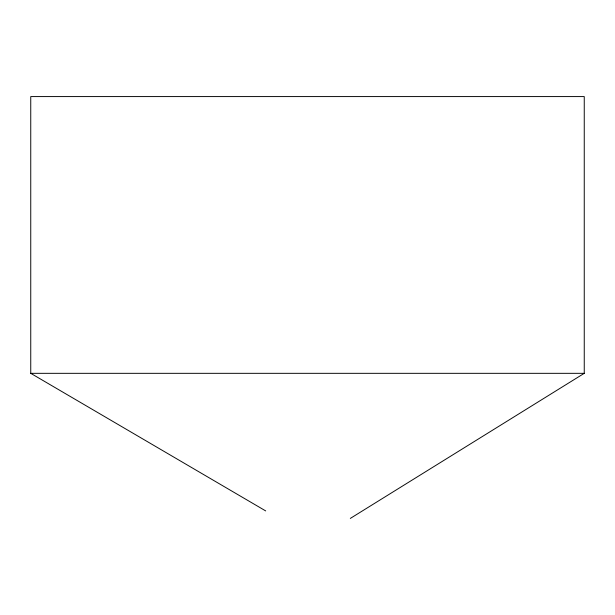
<?xml version="1.0" encoding="UTF-8"?>
<svg xmlns="http://www.w3.org/2000/svg" width="615" height="615" viewBox="0 0 615 615"><rect width="100%" height="100%" fill="white"/><g stroke="black" fill="none" stroke-linecap="round" stroke-linejoin="round"><path stroke-width="0.92" d="M350.304 518.422L584.25 373.328L584.25 96.578L30.75 96.578L30.75 373.328L265.703 510.919M30.75 373.328L584.25 373.328"/></g></svg>
